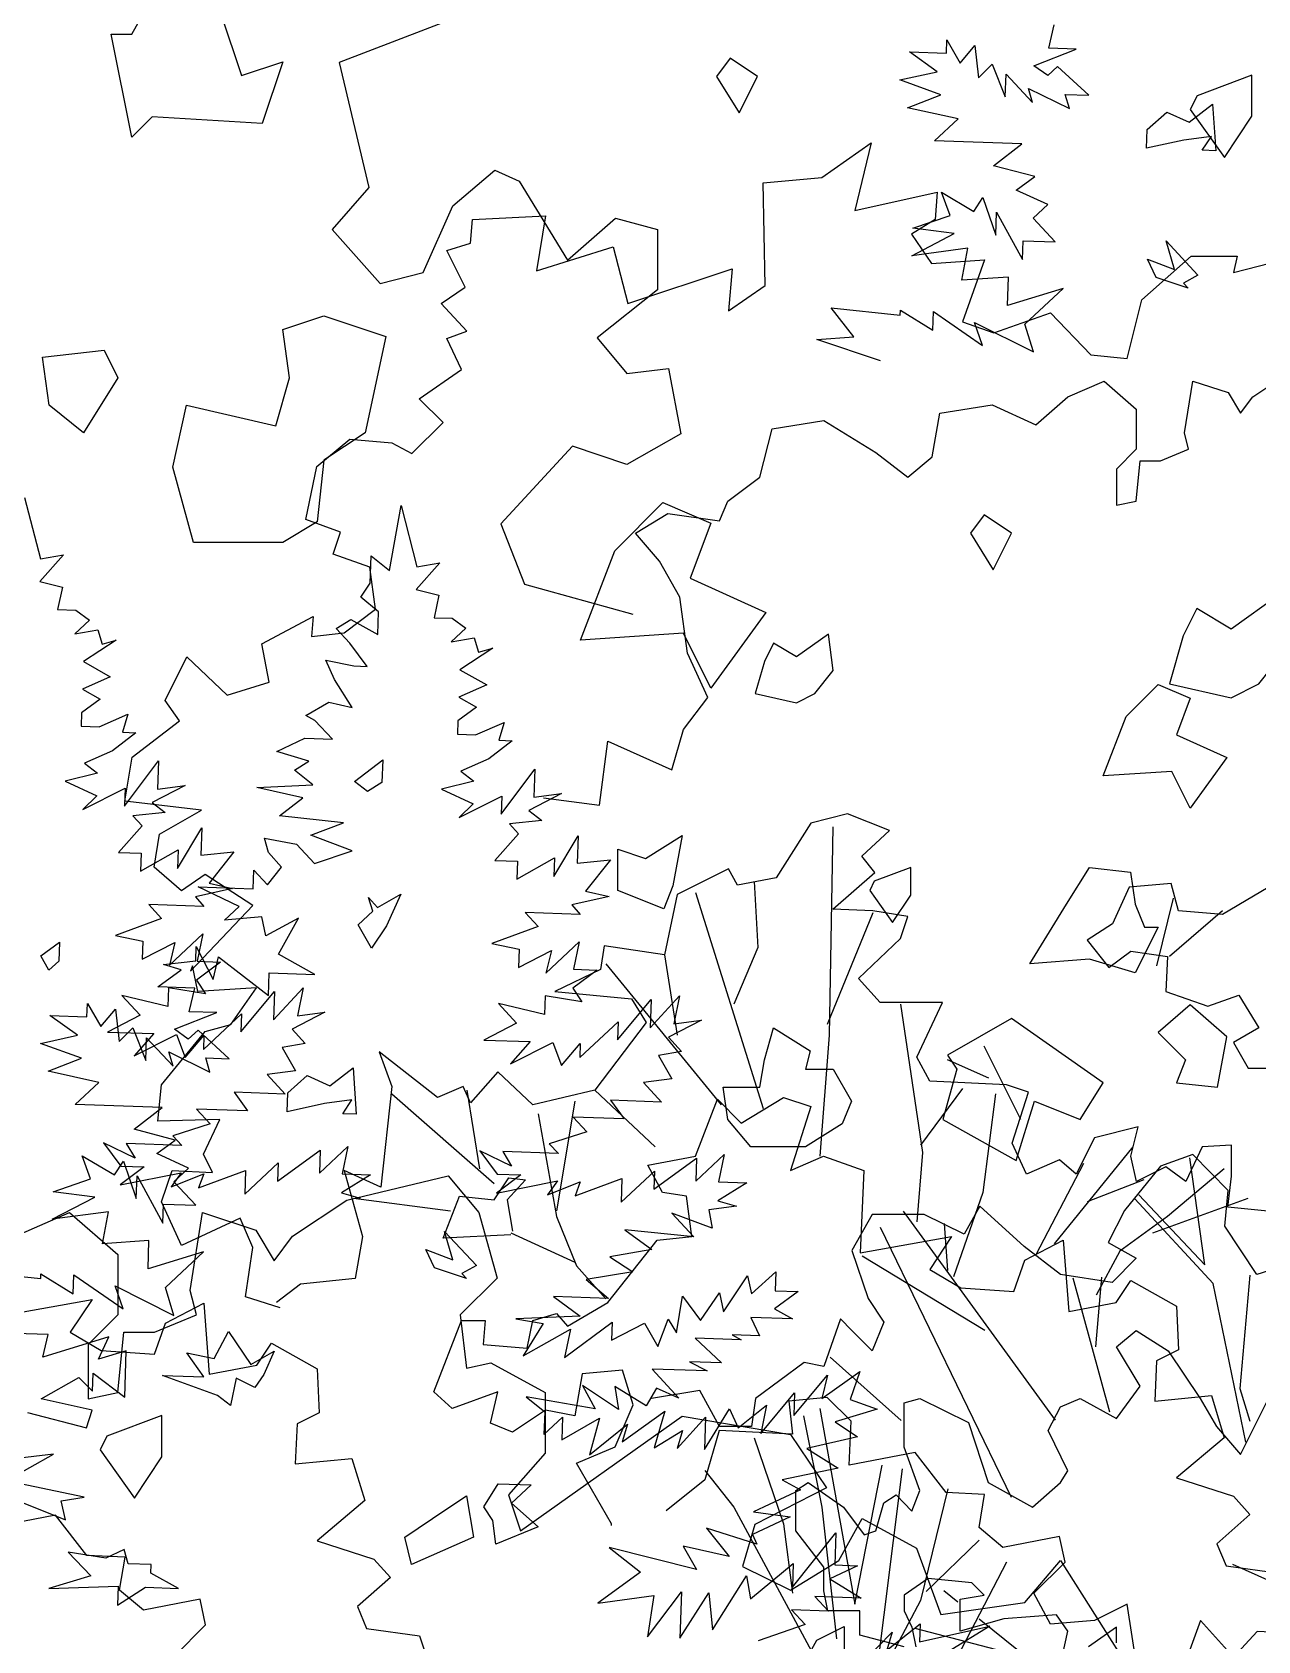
# Model space of a CAD drawing. Header units: inches. Extents: x 11.9 to 85.3, y 21.1 to 37.4.
# Drawn here: x 13.6308 to 13.948, y 23.0776 to 23.494 of the extents above; entities that cross this region are included whole.
import ezdxf

# ---------------------------------------------------------------- set-up
doc = ezdxf.new("R2010")
doc.units = ezdxf.units.IN
doc.header["$MEASUREMENT"] = 0
doc.layers.add('CAY', color=94, linetype='Continuous')
doc.layers.add('CAY-3', color=61, linetype='Continuous')

# ---------------------------------------------------------------- blocks, each defined once
blk = doc.blocks.new('A$C76451831')
at = {"layer": 'CAY'}
for p, q in [((2478.52, 2069.28), (2487.71, 2034.06)), ((2500.93, 2036.32), (2487.25, 2020.93)), ((2487.71, 2034.06), (2500.93, 2036.32)), ((2487.25, 2020.93), (2500.28, 2017.75)), ((2500.28, 2017.75), (2497.56, 2004.7)), ((2497.56, 2004.7), (2507.97, 2004.34)), ((2507.97, 2004.34), (2515.93, 1998.62)), ((2515.93, 1998.62), (2507.5, 1990.75)), ((2507.5, 1990.75), (2520.72, 1993.01)), ((2531.39, 1987.2), (2512.38, 1974.72)), ((2520.72, 1993.01), (2523.15, 1984.77)), ((2523.15, 1984.77), (2531.39, 1987.2)), ((2512.38, 1974.72), (2527.93, 1966.01)), ((2527.93, 1966.01), (2511.82, 1958.87)), ((2511.82, 1958.87), (2522.04, 1953.07)), ((2522.04, 1953.07), (2511.35, 1945.28)), ((2511.35, 1945.28), (2511.08, 1937.59)), ((2521.49, 1937.22), (2538.05, 1944.35)), ((2538.05, 1944.35), (2534.97, 1934.03)), ((2511.08, 1937.59), (2521.49, 1937.22)), ((2542.67, 1933.76), (2529.16, 1923.36)), ((2534.97, 1934.03), (2542.67, 1933.76)), ((2529.16, 1923.36), (2513.05, 1916.21)), ((2513.05, 1916.21), (2520.56, 1910.51)), ((2536.2, 1891.38), (2555.69, 1917.44)), ((2555.69, 1917.44), (2555.12, 1901.14)), ((2520.56, 1910.51), (2501.81, 1905.72)), ((2501.81, 1905.72), (2520.1, 1897.38)), ((2512.12, 1889.5), (2536.57, 1901.79)), ((2536.57, 1901.79), (2536.2, 1891.38)), ((2571.06, 1903.31), (2552.14, 1893.54)), ((2555.12, 1901.14), (2571.06, 1903.31)), ((2520.1, 1897.38), (2512.12, 1889.5)), ((2552.14, 1893.54), (2559.64, 1887.84)), ((2559.64, 1887.84), (2540.99, 1885.77)), ((2540.99, 1885.77), (2546.23, 1880.15)), ((2546.23, 1880.15), (2532.55, 1864.76)), ((2566.67, 1855.41), (2580.63, 1878.94)), ((2580.63, 1878.94), (2580.08, 1863.1)), ((2532.55, 1864.76), (2545.68, 1864.3)), ((2545.31, 1853.88), (2567.05, 1866.27)), ((2567.05, 1866.27), (2566.67, 1855.41)), ((2580.08, 1863.1), (2599.18, 1865.15)), ((2599.18, 1865.15), (2584.95, 1847.06)), ((2545.68, 1864.3), (2545.31, 1853.88)), ((2584.95, 1847.06), (2598.44, 1843.87)), ((2598.44, 1843.87), (2576.97, 1839.18)), ((2576.97, 1839.18), (2581.76, 1833.57)), ((2581.76, 1833.57), (2550.08, 1834.68)), ((2550.08, 1834.68), (2557.51, 1826.71)), ((2557.51, 1826.71), (2530.88, 1816.76)), ((2530.88, 1816.76), (2546.62, 1813.49)), ((2546.62, 1813.49), (2546.26, 1803.08)), ((2546.26, 1803.08), (2565.18, 1812.84)), ((2562.01, 1799.81), (2581.21, 1817.72)), ((2565.18, 1812.84), (2562.01, 1799.81)), ((2581.21, 1817.72), (2577.94, 1801.97)), ((2591.52, 1801.5), (2577.56, 1791.1)), ((2577.94, 1801.97), (2591.52, 1801.5)), ((2577.56, 1791.1), (2582.72, 1783.22)), ((2561.17, 1775.81), (2534.65, 1782.18)), ((2534.65, 1782.18), (2545.14, 1770.93)), ((2561.55, 1786.68), (2561.17, 1775.81)), ((2582.72, 1783.22), (2561.55, 1786.68)), ((2603.25, 1761.19), (2622.65, 1784.54)), ((2622.08, 1768.24), (2639.04, 1786.69)), ((2622.65, 1784.54), (2622.08, 1768.24)), ((2639.04, 1786.69), (2635.75, 1770.49)), ((2651.69, 1772.65), (2632.77, 1762.88)), ((2635.75, 1770.49), (2651.69, 1772.65)), ((2545.14, 1770.93), (2526.22, 1761.16)), ((2581.6, 1751.07), (2603.62, 1771.61)), ((2603.62, 1771.61), (2603.25, 1761.19)), ((2632.77, 1762.88), (2640.18, 1754.46)), ((2526.22, 1761.16), (2552.92, 1760.23)), ((2552.92, 1760.23), (2541.6, 1747.48)), ((2541.6, 1747.48), (2566.05, 1759.77)), ((2566.05, 1759.77), (2571.02, 1746.45)), ((2571.02, 1746.45), (2581.89, 1759.22)), ((2581.89, 1759.22), (2581.6, 1751.07)), ((2640.18, 1754.46), (2626.96, 1752.21)), ((2626.96, 1752.21), (2634.64, 1738.79)), ((2634.64, 1738.79), (2618.26, 1736.64)), ((2618.26, 1736.64), (2628.74, 1725.4)), ((2628.74, 1725.4), (2599.32, 1726.42)), ((2599.32, 1726.42), (2607.1, 1715.73)), ((2577.68, 1716.75), (2585.55, 1708.32)), ((2607.1, 1715.73), (2577.68, 1716.75)), ((2585.55, 1708.32), (2564.01, 1701.36)), ((2564.01, 1701.36), (2569.25, 1695.74)), ((2523.99, 1697.32), (2533.94, 1683.83)), ((2542.26, 1688.52), (2523.99, 1697.32)), ((2569.25, 1695.74), (2537.11, 1696.86)), ((2537.11, 1696.86), (2542.26, 1688.52)), ((2624.27, 1675.23), (2648.9, 1692.96)), ((2648.45, 1679.83), (2664.84, 1695.12)), ((2648.9, 1692.96), (2648.45, 1679.83)), ((2664.84, 1695.12), (2661.57, 1679.37)), ((2547.52, 1683.35), (2533.56, 1672.96)), ((2533.56, 1672.96), (2568.69, 1679.89)), ((2533.94, 1683.83), (2547.52, 1683.35)), ((2568.69, 1679.89), (2562.98, 1671.93)), ((2562.98, 1671.93), (2581.82, 1679.44)), ((2578.82, 1671.38), (2605.9, 1681.31)), ((2581.82, 1679.44), (2578.82, 1671.38)), ((2605.43, 1667.73), (2624.63, 1685.65)), ((2605.9, 1681.31), (2605.43, 1667.73)), ((2624.63, 1685.65), (2624.27, 1675.23)), ((2661.57, 1679.37), (2677.86, 1678.8)), ((2677.86, 1678.8), (2661.19, 1668.5)), ((2664.25, 1664.12), (2722.62, 1678.28)), ((2722.62, 1678.28), (2740.31, 1657.04)), ((2633, 1643.47), (2664.25, 1664.12)), ((2661.19, 1668.5), (2671.96, 1665.41)), ((2473.21, 1643.47), (2504.46, 1657.04)), ((2504.46, 1657.04), (2532.18, 1632.86)), ((2574.04, 1612.21), (2581.11, 1657.04)), ((2581.11, 1657.04), (2611.77, 1647.01)), ((2740.31, 1657.04), (2750.93, 1619.29)), ((2611.77, 1647.01), (2622.39, 1629.32)), ((2622.39, 1629.32), (2633, 1643.47)), ((2532.18, 1632.86), (2532.18, 1598.05)), ((2750.93, 1619.29), (2729.7, 1598.05)), ((2577.58, 1598.05), (2574.04, 1612.21)), ((2532.18, 1598.05), (2515.08, 1580.95)), ((2553.4, 1588.03), (2577.58, 1598.05)), ((2729.7, 1598.05), (2733.24, 1567.38)), ((2532.18, 1553.22), (2535.71, 1588.03)), ((2535.71, 1588.03), (2553.4, 1588.03)), ((2515.08, 1580.95), (2515.08, 1549.69)), ((2733.24, 1567.38), (2747.39, 1570.33)), ((2747.39, 1570.33), (2778.64, 1553.22)), ((2515.08, 1549.69), (2532.18, 1553.22)), ((2778.64, 1553.22), (2778.64, 1518.42)), ((2764.49, 1473.59), (2857.65, 1539.66)), ((2857.65, 1539.66), (2920.15, 1529.04)), ((2920.15, 1529.04), (2940.78, 1498.37)), ((2778.64, 1518.42), (2757.41, 1494.24)), ((2757.41, 1494.24), (2764.49, 1473.59)), ((2940.78, 1498.37), (2899.51, 1477.13)), ((4217.44, 1499.12), (4134.89, 1467.27)), ((4543.85, 1475.59), (4547.04, 1489.08)), ((2899.51, 1477.13), (2892.43, 1452.95)), ((2947.86, 1456.49), (2961.42, 1480.67)), ((2961.42, 1480.67), (2992.67, 1463.57)), ((4484.84, 1472.66), (4485.11, 1480.36)), ((4485.11, 1480.36), (4492.79, 1466.94)), ((4492.79, 1466.94), (4501.3, 1477.07)), ((4501.3, 1477.07), (4503.37, 1458.42)), ((4535.34, 1465.46), (4559.69, 1475.04)), ((4559.69, 1475.04), (4543.85, 1475.59)), ((4134.89, 1467.27), (4151.99, 1395.3)), ((4463.57, 1473.41), (4484.84, 1472.66)), ((4479.48, 1461.97), (4463.57, 1473.41)), ((4503.37, 1458.42), (4511.35, 1466.3)), ((4511.35, 1466.3), (4518.85, 1447.45)), ((2920.15, 1439.38), (2947.86, 1456.49)), ((2992.67, 1463.57), (3006.82, 1425.22)), ((3055.17, 1432.3), (3075.81, 1456.49)), ((3075.81, 1456.49), (3117.67, 1390.42)), ((4458.02, 1457.28), (4479.48, 1461.97)), ((4481.74, 1448.74), (4458.02, 1457.28)), ((4518.85, 1447.45), (4519.31, 1460.58)), ((4519.31, 1460.58), (4534.6, 1444.18)), ((4543.3, 1459.74), (4535.34, 1465.46)), ((4548.92, 1464.98), (4543.3, 1459.74)), ((4566.92, 1448.49), (4548.92, 1464.98)), ((2892.43, 1452.95), (2920.15, 1439.38)), ((3174.98, 1454.29), (3230.41, 1429.51)), ((4462.44, 1441.26), (4481.74, 1448.74)), ((4534.6, 1444.18), (4532.16, 1452.42)), ((4532.16, 1452.42), (4555.77, 1440.72)), ((4555.77, 1440.72), (4553.34, 1448.96)), ((4553.34, 1448.96), (4566.92, 1448.49)), ((4491.67, 1434.8), (4462.44, 1441.26)), ((3006.82, 1425.22), (3055.17, 1432.3)), ((4478.09, 1422.12), (4491.67, 1434.8)), ((4528.33, 1420.37), (4478.09, 1422.12)), ((4512.03, 1407.79), (4528.33, 1420.37)), ((4200.34, 1384.68), (4224.51, 1405.33)), ((4224.51, 1405.33), (4238.66, 1398.84)), ((4535.82, 1401.52), (4512.03, 1407.79)), ((4525.13, 1393.74), (4535.82, 1401.52)), ((4151.99, 1395.3), (4130.76, 1371.12)), ((4238.66, 1398.84), (4266.37, 1353.42)), ((4487.01, 1379.2), (4482.04, 1392.52)), ((4482.04, 1392.52), (4500.68, 1381.44)), ((4543.42, 1385.39), (4525.13, 1393.74)), ((4183.24, 1346.34), (4200.34, 1384.68)), ((4500.68, 1381.44), (4505.95, 1389.42)), ((4505.95, 1389.42), (4513.35, 1367.85)), ((4534.99, 1377.52), (4543.42, 1385.39)), ((4266.37, 1353.42), (4294.09, 1377.61)), ((4294.09, 1377.61), (4318.26, 1371.12)), ((4465.45, 1371.79), (4487.01, 1379.2)), ((4513.35, 1367.85), (4513.81, 1380.98)), ((4513.81, 1380.98), (4528.72, 1353.72)), ((4547.65, 1363.94), (4534.99, 1377.52)), ((4130.76, 1371.12), (4158.47, 1339.85)), ((4318.26, 1371.12), (4318.26, 1336.32)), ((4464.9, 1355.94), (4489.36, 1368.69)), ((4489.36, 1368.69), (4465.45, 1371.79)), ((4528.72, 1353.72), (4529.1, 1364.58)), ((4529.1, 1364.58), (4547.65, 1363.94)), ((4497.23, 1360.26), (4464.9, 1355.94)), ((4493.86, 1341.79), (4497.23, 1360.26)), ((4158.47, 1339.85), (4183.24, 1346.34)), ((4318.26, 1336.32), (4283.47, 1308.59)), ((4520.66, 1343.57), (4493.86, 1341.79)), ((4520.09, 1327.27), (4520.66, 1343.57)), ((4552.15, 1337.03), (4520.09, 1327.27)), ((4530.14, 1316.49), (4552.15, 1337.03)), ((4431.54, 1309.06), (4418.53, 1325.83)), ((4418.53, 1325.83), (4458.27, 1321.72)), ((4458.27, 1321.72), (4458.36, 1324.44)), ((4458.36, 1324.44), (4476.99, 1312.91)), ((4476.99, 1312.91), (4477.37, 1323.78)), ((4477.37, 1323.78), (4505.69, 1304.2)), ((4501.17, 1317.5), (4535.01, 1300.46)), ((4505.69, 1304.2), (4501.17, 1317.5)), ((4283.47, 1308.59), (4300.57, 1287.95)), ((4410.19, 1307.54), (4431.54, 1309.06)), ((4535.01, 1300.46), (4530.14, 1316.49)), ((4446.93, 1295.37), (4410.19, 1307.54)), ((4300.57, 1287.95), (4324.75, 1290.9)), ((4324.75, 1290.9), (4331.82, 1253.15)), ((4554.94, 1274.61), (4575.78, 1283.65)), ((4575.78, 1283.65), (4594.25, 1267.53)), ((4622.16, 1253.76), (4626.88, 1283.65)), ((4626.88, 1283.65), (4647.32, 1276.97)), ((4661.47, 1274.61), (4682.3, 1288.37)), ((4536.47, 1258.48), (4554.94, 1274.61)), ((4647.32, 1276.97), (4654.39, 1265.17)), ((4654.39, 1265.17), (4661.47, 1274.61)), ((4476.72, 1240), (4481.05, 1265.17)), ((4481.05, 1265.17), (4511.31, 1269.89)), ((4511.31, 1269.89), (4536.47, 1258.48)), ((4594.25, 1267.53), (4594.25, 1244.33)), ((4331.82, 1253.15), (4300.57, 1235.45)), ((4377.27, 1228.2), (4384.35, 1256.12)), ((4384.35, 1256.12), (4414.22, 1260.84)), ((4414.22, 1260.84), (4444.1, 1242.36)), ((4624.52, 1244.33), (4622.16, 1253.76)), ((4269.32, 1246.07), (4228.05, 1201.24)), ((4300.57, 1235.45), (4269.32, 1246.07)), ((4594.25, 1244.33), (4582.85, 1232.92)), ((4608.4, 1237.64), (4624.52, 1244.33)), ((4444.1, 1242.36), (4462.57, 1228.2)), ((4462.57, 1228.2), (4476.72, 1240)), ((4594.25, 1214.44), (4596.61, 1237.64)), ((4596.61, 1237.64), (4608.4, 1237.64)), ((4358.8, 1214.44), (4377.27, 1228.2)), ((4582.85, 1232.92), (4582.85, 1212.08)), ((4305.73, 1195.96), (4324.21, 1207.36)), ((4324.21, 1207.36), (4354.08, 1203.04)), ((4354.08, 1203.04), (4358.8, 1214.44)), ((4582.85, 1212.08), (4594.25, 1214.44)), ((4228.05, 1201.24), (4241.61, 1166.44)), ((4319.49, 1179.83), (4305.73, 1195.96)), ((4331.28, 1158.99), (4319.49, 1179.83)), ((4241.61, 1166.44), (4304.11, 1149.33)), ((4335.61, 1126.75), (4331.28, 1158.99)), ((4347.4, 1101.19), (4335.61, 1126.75)), ((4333.25, 1082.7), (4347.4, 1101.19)), ((4284.9, 1039.05), (4289.61, 1076.02)), ((4289.61, 1076.02), (4326.56, 1059.5)), ((4326.56, 1059.5), (4333.25, 1082.7)), ((4252.67, 1043.38), (4284.9, 1039.05)), ((4527.76, 857.92), (4506.64, 900.17)), ((4509.28, 881.69), (4485.53, 892.25)), ((4626.88, 837.71), (4608.4, 831.03)), ((4633.95, 774.01), (4625.31, 835.75)), ((4647.32, 816.87), (4626.88, 837.71)), ((4608.4, 831.03), (4587.57, 805.47)), ((4645.35, 796.42), (4647.32, 816.87)), ((4504.24, 807.83), (4495.2, 791.7)), ((4529.79, 784.63), (4504.24, 807.83)), ((4638.67, 763.39), (4593.47, 812.15)), ((4595.82, 814.51), (4633.95, 774.01)), ((4442.13, 803.11), (4430.34, 782.27)), ((4472, 803.11), (4442.13, 803.11)), ((4547.68, 684.5), (4460.21, 805.07)), ((4495.2, 791.7), (4472, 803.11)), ((4485.76, 770.86), (4483.84, 797.94)), ((4587.57, 805.47), (4578.14, 786.99)), ((4522.33, 639.81), (4446.85, 795.64)), ((4663.83, 768.5), (4645.35, 796.42)), ((4430.34, 782.27), (4439.77, 754.74)), ((4550.62, 768.5), (4529.79, 784.63)), ((4578.14, 786.99), (4594.25, 777.94)), ((4506.99, 736.26), (4436.23, 779.12)), ((4594.25, 777.94), (4580.49, 763.78)), ((4693.7, 777.94), (4663.83, 768.5)), ((4580.49, 763.78), (4550.62, 768.5)), ((4579.11, 689.01), (4557.88, 766.34)), ((4571.06, 726.82), (4574.45, 766.86)), ((4657.54, 671.77), (4638.67, 763.39)), ((4659.9, 768.11), (4654, 702.83)), ((4439.77, 754.74), (4448.81, 740.98)), ((4423.73, 742.87), (4414.22, 715.42)), ((4430.34, 736.26), (4423.73, 742.87)), ((4442.13, 724.46), (4430.34, 736.26)), ((4448.81, 740.98), (4442.13, 724.46)), ((4402.82, 717.77), (4374.91, 696.93)), ((4414.22, 715.42), (4402.82, 717.77)), ((4458.78, 684.36), (4417.81, 720.82)), ((4342.68, 701.65), (4314.77, 696.93)), ((4354.08, 680.81), (4342.68, 701.65)), ((4374.91, 696.93), (4372.55, 680.81)), ((4654, 702.83), (4659.9, 683.96)), ((4372.55, 680.81), (4354.08, 680.81)), ((4491.49, 579.54), (4483.4, 586.04)), ((4541.19, 539.64), (4503.71, 569.74)), ((4534.5, 546.71), (4466.89, 564.41))]:
    blk.add_line(p, q, dxfattribs=at)
for points in [[(2492.57, 1796.79), (2487.87, 1805.12), (2498.57, 1812.9), (2498.19, 1802.04), (2492.57, 1796.79)], [(529.97, 749.26), (509.93, 755.59), (514.15, 784.06), (506.77, 800.94), (473.02, 785.12), (461.42, 810.43), (467.75, 828.36), (490.95, 827.3), (485.68, 837.85), (495.17, 857.89), (459.31, 856.84), (461.42, 877.93), (486.73, 908.52), (501.5, 912.73), (516.26, 933.83), (482.51, 931.72), (479.35, 946.48), (478.29, 943.32), (514.15, 981.29), (486.73, 999.22), (473.02, 989.73), (457.2, 1003.44), (460.36, 1022.42), (484.62, 1036.13), (440.32, 1041.41), (444.54, 1066.72), (471.97, 1087.81), (463.53, 1099.41), (476.18, 1124.73), (499.39, 1102.58), (523.65, 1109.96), (519.43, 1132.11), (548.96, 1147.93), (547.9, 1136.33), (566.89, 1138.44), (584.82, 1152.15), (581.65, 1176.41), (560.56, 1183.79), (564.78, 1196.44), (544.74, 1203.83), (551.07, 1234.41), (570.05, 1250.23), (594.31, 1248.12), (605.91, 1241.8), (623.84, 1259.73), (610.13, 1273.44), (634.39, 1290.31), (625.95, 1308.24), (637.55, 1312.46), (622.79, 1328.28), (636.5, 1337.77), (625.95, 1358.87), (639.66, 1363.09), (640.72, 1376.8), (682.9, 1378.91), (677.63, 1347.27), (721.93, 1360.98), (730.36, 1328.28), (790.48, 1348.32), (788.37, 1324.06), (809.47, 1338.83), (808.41, 1397.89), (842.16, 1401.05), (870.64, 1421.09), (861.15, 1382.07), (908.61, 1392.62), (907.55, 1376.8), (893.84, 1368.36), (905.44, 1351.48), (936.03, 1353.59), (923.37, 1317.73), (941.3, 1311.41), (974, 1323.01), (997.2, 1298.75), (1018.29, 1296.64), (1026.73, 1330.39), (1055.21, 1355.7), (1081.57, 1355.7), (1079.47, 1346.21), (1107.94, 1353.59)], [(3932.25, 644.83), (3976.94, 626.95), (3974.6, 637.91), (3987.82, 640.17), (3942.83, 649.45), (3970.11, 664.82), (3916.42, 658.53)], [(3955.09, 688.91), (3989.22, 680.02), (3992.3, 690.34), (3963.07, 696.8), (3984.8, 709.18), (3992.68, 701.2), (3993.04, 711.62), (4011.14, 697.84), (4012.07, 724.55), (3996.04, 719.67), (4001.93, 732.61), (3963.9, 720.79), (3967.08, 733.83), (3935.4, 734.94)], [(3923.04, 770.27), (3962.77, 766.17), (3962.86, 768.88), (3981.49, 757.35), (3981.87, 768.22), (4010.19, 748.64), (4005.67, 761.95), (4039.52, 744.9), (4034.64, 760.94), (4056.65, 781.48), (4024.59, 771.71), (4025.16, 788.02), (3998.36, 786.23), (4001.73, 804.7), (3969.4, 800.39), (3993.86, 813.13), (3969.96, 816.24), (3991.51, 823.64), (3986.54, 836.96), (4005.19, 825.89), (4010.45, 833.86), (4017.85, 812.3), (4018.31, 825.43), (4033.22, 798.16), (4033.6, 809.03), (4052.16, 808.38), (4039.49, 821.97), (4047.92, 829.83), (4029.63, 838.18), (4040.33, 845.97), (4016.53, 852.24), (4032.83, 864.81), (3982.59, 866.57), (3996.17, 879.24), (3966.94, 885.7), (3986.24, 893.19), (3962.52, 901.72), (3983.98, 906.41), (3968.07, 917.85), (3989.34, 917.11), (3989.61, 924.8), (3997.3, 911.39), (4005.81, 921.52), (4007.87, 902.86), (4015.85, 910.74), (4023.35, 891.89), (4023.81, 905.02), (4039.1, 888.62), (4036.67, 896.87), (4060.27, 885.16), (4057.84, 893.41), (4071.42, 892.93), (4053.42, 909.43), (4047.8, 904.19), (4039.84, 909.9), (4064.19, 919.48), (4048.35, 920.03), (4051.54, 933.52), (4030.27, 934.26), (4043.76, 944.22), (4033.44, 947.3), (4052.09, 949.37), (4052.38, 957.52), (4062.14, 938.59), (4065.31, 951.63), (4093.99, 929.32), (4094.45, 942.45), (4120.7, 941.53), (4099.81, 953.14), (4111.41, 974.04), (4092.48, 963.83), (4090.14, 974.79), (4068.77, 972.81), (4077.2, 980.68), (4053.58, 991.93), (4085.26, 990.82), (4085.64, 1001.69), (4093.5, 993.26), (4101.56, 1003.4), (4094.15, 1011.82), (4091.72, 1020.07), (4110.18, 1016.7), (4120.67, 1005.45), (4142.22, 1012.86), (4118.52, 1021.85), (4137.34, 1028.9), (4100.33, 1032.91), (4113.83, 1043.32), (4087.3, 1049.23), (4119.53, 1050.83), (4108.95, 1059.36), (4117.29, 1064.51), (4098.91, 1070.13), (4115.03, 1077.73), (4130.87, 1077.18), (4120.83, 1087.96), (4115.49, 1090.86), (4128.9, 1098.55), (4142.38, 1095.36), (4132.08, 1111.59), (4127.02, 1122.65), (4143.22, 1119.36), (4150.92, 1119.09), (4140.97, 1132.59), (4133.1, 1141.02), (4141.44, 1146.17), (4157, 1137.47), (4157.45, 1150.6), (4147.33, 1159.11), (4152.59, 1167.09), (4153.15, 1182.93), (4163.72, 1174.4), (4170.47, 1211.8), (4179.66, 1176.57), (4192.88, 1178.83), (4179.2, 1163.44), (4192.23, 1160.26), (4189.51, 1147.21), (4199.92, 1146.85), (4207.88, 1141.13), (4199.45, 1133.26), (4212.67, 1135.52), (4215.1, 1127.28), (4223.34, 1129.71), (4204.32, 1117.23), (4219.88, 1108.52), (4203.77, 1101.38), (4213.99, 1095.58), (4203.3, 1087.8), (4203.03, 1080.1), (4213.44, 1079.74), (4230, 1086.86), (4226.92, 1076.54), (4234.61, 1076.28), (4221.11, 1065.87), (4205, 1058.72), (4212.5, 1053.02), (4193.76, 1048.24), (4212.04, 1039.89), (4204.07, 1032.01), (4228.51, 1044.3), (4228.15, 1033.89), (4247.64, 1059.95), (4247.07, 1043.65), (4263, 1045.82), (4244.08, 1036.05), (4251.59, 1030.35), (4232.94, 1028.28), (4238.18, 1022.66), (4224.5, 1007.27), (4237.63, 1006.81), (4237.26, 996.4), (4258.99, 1008.78), (4258.61, 997.92), (4272.58, 1021.46), (4272.02, 1005.61), (4291.13, 1007.66), (4276.9, 989.57), (4290.38, 986.38), (4268.92, 981.69), (4273.71, 976.08), (4242.03, 977.19), (4249.45, 969.22), (4222.82, 959.27), (4238.57, 956), (4238.21, 945.59), (4257.13, 955.36), (4253.95, 942.32), (4273.16, 960.24), (4269.89, 944.48), (4283.47, 944.01), (4269.51, 933.62), (4274.67, 925.73), (4253.49, 929.19), (4253.11, 918.32), (4226.6, 924.69), (4237.08, 913.44), (4218.16, 903.68), (4244.87, 902.74), (4233.55, 889.99), (4257.99, 902.29), (4262.97, 888.96), (4273.83, 901.73), (4273.55, 893.58), (4295.56, 914.12), (4295.2, 903.71), (4314.59, 927.06), (4314.03, 910.76), (4330.98, 929.2), (4327.7, 913), (4343.63, 915.16), (4324.71, 905.4), (4332.12, 896.98), (4318.9, 894.72), (4326.59, 881.3), (4310.2, 879.16), (4320.69, 867.91), (4291.27, 868.94), (4299.05, 858.24), (4269.63, 859.27), (4277.49, 850.83), (4255.95, 843.88), (4261.19, 838.25), (4229.06, 839.38), (4234.21, 831.04), (4215.93, 839.83), (4225.89, 826.34), (4239.46, 825.87), (4225.51, 815.47), (4260.64, 822.41), (4254.93, 814.45), (4273.77, 821.95), (4270.77, 813.89), (4297.85, 823.83), (4297.37, 810.24), (4316.58, 828.16), (4316.22, 817.74), (4340.85, 835.47), (4340.39, 822.34), (4356.79, 837.63), (4353.52, 821.88), (4369.81, 821.31), (4353.14, 811.02), (4363.91, 807.92), (4347.97, 805.76), (4349.87, 795.26), (4326.6, 803.78), (4339.27, 790.19), (4299.54, 794.3), (4315, 782.88), (4290.84, 778.74), (4304.13, 770.11), (4277.24, 765.61), (4290, 754.74), (4258.32, 755.85), (4273.78, 744.43), (4236.57, 743.01), (4252.33, 740.19), (4240.81, 721.55), (4268.08, 736.92), (4264.79, 720.71), (4292.24, 741.06), (4291.88, 730.65), (4310.8, 740.41), (4318.48, 727), (4324.47, 742.66), (4329.18, 734.79), (4332.64, 755.97), (4343.03, 742.01), (4354, 757.94), (4356.34, 746.98), (4370.21, 767.81), (4372.56, 757.3), (4386.6, 769.95), (4386.22, 759.09), (4399.34, 758.63), (4385.85, 748.67), (4396.07, 742.88), (4372.09, 743.71), (4377.15, 733.11), (4361.31, 733.66), (4366.65, 730.76), (4339.95, 731.69), (4355.31, 717.55), (4336.76, 718.2), (4346.99, 712.86), (4315.31, 713.96), (4330.58, 697.11), (4317.65, 703), (4311.85, 692.78), (4293.66, 703.84), (4295.92, 690.61), (4275.1, 704.49), (4282.34, 691.09), (4242.7, 697.91), (4253.28, 689.38), (4252.82, 676.25), (4263.59, 686.3), (4263.13, 673.17), (4284.86, 685.56), (4279.14, 664.45), (4301.06, 682.27), (4297.98, 671.95), (4322.62, 689.68), (4316.44, 668.59), (4332.65, 678.45), (4329.57, 668.13), (4346.06, 686.14), (4345.41, 667.58), (4359.83, 691.1), (4364.88, 680.04), (4381.19, 693.08), (4377.91, 676.87), (4397.3, 700.22), (4396.84, 687.09), (4416.24, 710.44), (4413.05, 696.95), (4434.89, 712.51), (4429.34, 696.38), (4445.01, 690.85), (4420.74, 683.53), (4433.58, 674.93), (4404.34, 668.24), (4422.52, 656.73), (4390.12, 650.15), (4400.79, 644.34), (4373.61, 631.69), (4394.81, 628.68), (4373.15, 618.56), (4375.68, 613.03), (4346.55, 622.2), (4359.57, 605.88), (4333.04, 611.8), (4340.73, 598.38), (4290.42, 611.02), (4308.5, 596.79), (4283.86, 579.06), (4316.19, 583.37), (4312.63, 559.47), (4332.12, 585.53), (4331.19, 558.82), (4347.96, 584.98), (4349.94, 563.61), (4369.6, 594.65), (4371.86, 581.43), (4396.59, 601.87), (4396.11, 588.29), (4421.22, 619.6), (4420.58, 601.03), (4433.7, 600.57), (4417.58, 592.98), (4435.77, 581.92), (4409.07, 582.85), (4416.93, 574.41), (4395.66, 575.16), (4403.52, 566.72), (4376.45, 557.24)], [(4428.76, 536.83), (4453.66, 562.25), (4450.58, 551.93), (4469.69, 567.13), (4469.33, 556.72), (4509.97, 565.72), (4485.43, 550.71)], [(1109, 997.11), (1073.14, 976.02), (1047.82, 978.12), (1043.61, 993.94), (1019.35, 991.84), (1009.86, 970.74), (995.09, 961.25), (1007.75, 945.43), (1020.4, 954.92), (1041.5, 951.76), (1040.44, 931.72), (1064.7, 923.28), (1082.63, 929.61), (1094.23, 910.62), (1079.47, 902.19), (1087.9, 887.42), (1124.82, 887.42)], [(1109, 804.1), (1076.3, 807.27), (1078.41, 825.19), (1078.41, 843.12), (1061.54, 842.07), (1052.04, 822.03), (1040.44, 830.47), (1023.57, 822.03), (1020.4, 836.8), (1024.62, 853.67), (999.31, 847.34), (988.76, 826.25), (979.27, 834.69), (960.29, 826.25), (951.85, 844.18), (961.34, 873.71), (948.68, 877.93), (904.39, 880.04), (897, 893.75), (911.77, 925.39), (875.91, 925.39), (863.25, 939.1), (887.51, 962.3), (891.73, 974.96), (871.69, 978.12), (848.49, 979.18), (872.75, 1000.27), (865.36, 1009.77), (881.18, 1024.53), (856.93, 1034.02), (835.83, 1028.75), (815.79, 997.11), (793.65, 992.89), (788.37, 1002.38), (758.84, 987.62), (751.46, 952.81), (716.65, 958.09), (714.54, 944.37), (688.18, 931.72), (732.47, 927.5), (740.91, 913.79), (711.38, 874.77), (675.52, 866.33), (655.48, 885.31), (639.66, 867.38), (635.44, 876.87), (620.68, 870.55), (586.93, 896.91), (594.31, 876.87), (587.98, 818.87), (566.89, 828.36), (577.43, 790.39), (573.22, 766.13), (541.57, 762.97), (527.86, 752.42)], [(848.49, 1026.64), (846.38, 906.41), (841.11, 836.8)], [(803.14, 995), (805.25, 957.03), (791.54, 924.34)], [(769.39, 988.67), (808.41, 864.22)], [(1044.66, 985.51), (1035.17, 946.48)], [(871.69, 977.07), (845.32, 912.73)], [(1073.14, 978.12), (1042.55, 951.76)], [(717.71, 947.54), (784.15, 866.33)], [(751.46, 952.81), (758.84, 906.41)], [(887.51, 924.34), (900.17, 838.91), (897, 798.83)], [(594.31, 872.66), (653.37, 820.98)], [(637.55, 874.77), (644.93, 829.41)], [(711.38, 874.77), (746.18, 842.07)], [(923.37, 875.82), (899.11, 843.12)], [(942.36, 872.66), (934.97, 815.7), (918.1, 767.19)], [(634.39, 741.87), (648.1, 741.87), (647.04, 728.16), (672.36, 726.05), (675.52, 741.87), (689.23, 746.09), (695.56, 738.71), (718.76, 752.42), (747.24, 788.28), (767.28, 790.39), (764.11, 813.59), (750.4, 815.7), (741.97, 831.52), (769.39, 836.8), (782.04, 869.49), (795.75, 855.78), (820.01, 870.55), (835.83, 865.27), (824.23, 828.36), (843.22, 836.8), (866.42, 828.36), (864.31, 780.9), (917.04, 790.39), (904.39, 771.41), (922.32, 760.86), (952.9, 758.75), (959.23, 776.68), (981.38, 788.28), (984.54, 747.15), (1011.97, 752.42), (1020.4, 765.08), (1046.77, 750.31), (1047.82, 725), (1035.17, 718.67), (1034.11, 695.47), (1066.81, 698.63), (1074.19, 674.37), (1046.77, 651.17), (1079.47, 640.62), (1088.96, 630.08), (1069.97, 613.2), (1075.25, 600.55), (1105.83, 596.33)], [(1117.43, 561.52), (1093.18, 562.58), (1079.47, 547.81), (1060.48, 568.91), (1052.04, 545.7)], [(1023.57, 543.59), (1018.29, 578.4), (999.31, 568.91), (974, 566.8), (964.5, 584.73), (982.43, 602.66), (979.27, 617.42), (946.57, 611.09), (932.86, 622.69), (936.03, 641.68), (913.88, 642.73), (895.95, 665.94), (857.98, 658.55), (859.04, 683.87), (845.32, 697.58), (823.18, 695.47), (825.29, 676.48), (783.1, 678.59), (774.66, 650.12), (752.51, 632.19)], [(699.78, 868.44), (689.23, 805.16)], [(678.68, 861.05), (689.23, 801.99), (700.83, 773.52), (717.71, 754.53)], [(1021.46, 842.07), (976.11, 786.17)], [(992.98, 832.58), (965.56, 779.84)], [(1074.19, 829.41), (1041.5, 801.99), (1014.07, 781.95), (1000.36, 756.64)], [(662.86, 791.44), (623.84, 789.34), (633.33, 813.59), (653.37, 811.48), (661.81, 824.14), (671.3, 823.09), (660.75, 811.48), (663.92, 793.55)], [(1027.79, 823.09), (995.09, 810.43)], [(572.16, 812.54), (628.06, 805.16)], [(1033.06, 792.5), (1087.9, 812.54)], [(662.86, 792.5), (699.78, 775.62)], [(720.87, 623.75), (720.87, 624.8), (700.83, 659.61), (722.98, 669.1), (733.53, 693.36), (727.2, 713.4), (704, 711.29), (699.78, 687.03), (682.9, 690.19), (663.92, 677.54), (651.26, 682.81), (655.48, 700.74), (629.11, 691.25), (618.57, 700.74), (634.39, 741.87)], [(4460.61, 553.79), (4435.05, 560.48), (4435.05, 574.63), (4416.58, 574.63), (4414.22, 586.04), (4414.22, 599.8), (4398.11, 620.64), (4398.11, 643.85), (4405.18, 648.56), (4425.62, 634.41), (4437.41, 618.28), (4444.1, 620.64), (4448.81, 636.77), (4455.89, 641.49), (4464.93, 632.05), (4469.65, 643.85), (4460.61, 669.01), (4460.61, 694.57), (4469.65, 696.93), (4497.55, 683.17), (4508.95, 648.56), (4534.5, 634.41), (4550.62, 648.56), (4554.94, 655.25), (4543.55, 678.45), (4550.62, 692.21), (4562.02, 696.93), (4582.85, 685.53), (4596.61, 704.01), (4582.85, 726.82), (4594.25, 736.26), (4612.73, 724.46), (4631.2, 696.93), (4640.64, 680.81), (4654.39, 664.69), (4670.51, 696.93)], [(4582.85, 556.15), (4582.85, 565.2), (4566.74, 553.79)], [(4548.26, 532.95), (4554.94, 562.84), (4548.26, 572.28), (4517.99, 569.92), (4492.84, 562.84), (4492.84, 581.32), (4506.6, 583.68), (4499.52, 590.76), (4474.36, 593.12), (4460.61, 583.68), (4460.61, 574.63), (4464.93, 565.2), (4467.29, 553.79)], [(831.61, 687.03), (842.16, 634.3), (850.6, 558.36)], [(841.11, 691.25), (861.15, 578.4), (876.97, 658.55)], [(803.14, 674.37), (820.01, 624.8), (825.29, 584.73)], [(774.66, 655.39), (791.54, 634.3), (850.6, 524.61), (847.43, 444.45), (842.16, 343.2), (836.89, 219.8), (831.61, 177.62), (821.07, 141.76)], [(888.57, 656.44), (872.75, 530.94), (866.42, 466.6), (861.15, 337.93), (856.93, 208.2), (854.82, 166.02), (859.04, 143.87)], [(914.93, 644.84), (899.11, 580.51), (870.64, 526.72)], [(932.86, 615.31), (902.28, 585.78)], [(948.68, 602.66), (920.21, 547.81), (869.58, 490.86)]]:
    blk.add_lwpolyline(points, dxfattribs=at)
for points in [[(4034.98, 1519.24), (4050.81, 1527.16), (4050.81, 1495.47), (4066.65, 1495.47), (4078.52, 1459.83), (4102.28, 1467.75), (4090.4, 1432.11), (4027.06, 1436.07), (4015.18, 1424.19), (4003.31, 1483.59), (4015.18, 1483.59)], [(2721.43, 1485.79), (2733.31, 1493.71), (2737.27, 1469.95), (2701.64, 1454.11), (2697.68, 1469.95)], [(4376.02, 1459.35), (4360.18, 1469.91), (4352.26, 1459.35), (4365.46, 1438.22)], [(1058.5, 1448.2), (1054.54, 1440.28), (1074.34, 1412.56), (1090.17, 1436.32), (1090.17, 1460.09)], [(4640.12, 1416.47), (4632.42, 1416.74), (4637.69, 1424.71), (4621.75, 1422.55), (4600.29, 1417.86), (4600.67, 1428.72), (4611.89, 1438.76), (4624.83, 1432.87), (4638.34, 1443.28)], [(2935.21, 1410.54), (2951.05, 1418.46), (2951.05, 1386.78), (2966.88, 1386.78), (2978.76, 1351.13), (3002.51, 1359.06), (2990.64, 1323.41), (2927.29, 1327.37), (2915.42, 1315.49), (2903.54, 1374.9), (2915.42, 1374.9)], [(4624.21, 1337.24), (4605.84, 1343.32), (4600.78, 1353.92), (4616.43, 1347.93), (4611.56, 1364.42), (4629.91, 1344.74), (4621.59, 1340.05)], [(4038.94, 1234.08), (4046.85, 1269.73), (4098.32, 1257.84), (4106.24, 1285.57), (4102.28, 1313.29), (4126.03, 1321.21), (4161.66, 1309.33), (4149.78, 1253.88), (4126.03, 1238.04), (4122.07, 1202.4), (4102.28, 1190.52), (4050.81, 1190.52)], [(3967.68, 1269.73), (3963.72, 1297.45), (3999.35, 1301.41), (4007.26, 1285.57), (3987.47, 1253.88)], [(722.77, 1185.82), (750.48, 1213.54), (778.19, 1201.66), (766.32, 1169.98), (809.87, 1150.17), (778.19, 1106.61), (762.36, 1138.29), (702.98, 1134.33)], [(4522.48, 1195.89), (4506.64, 1206.45), (4498.72, 1195.89), (4511.92, 1174.77)], [(1109.93, 1128.8), (1105.97, 1160.49), (1078.25, 1140.68), (1058.46, 1152.57), (1050.54, 1136.72), (1042.62, 1109), (1078.25, 1101.08), (1094.09, 1109)], [(4419.55, 1116.68), (4416.91, 1137.8), (4398.43, 1124.6), (4385.24, 1132.52), (4379.96, 1121.96), (4374.68, 1103.48), (4398.43, 1098.2), (4408.99, 1103.48)], [(4588.46, 1090.27), (4606.93, 1108.76), (4625.41, 1100.84), (4617.49, 1079.71), (4646.52, 1066.51), (4625.41, 1037.47), (4614.85, 1058.59), (4575.26, 1055.95)], [(4143.61, 1052.71), (4159.91, 1065.28), (4159.45, 1052.15), (4151.12, 1047)], [(4295.5, 989.94), (4295.5, 1013.7), (4311.34, 1008.42), (4332.45, 1021.63), (4327.17, 992.58), (4321.89, 979.38)], [(4443.3, 995.22), (4440.66, 989.94), (4453.86, 971.46), (4464.41, 987.3), (4464.41, 1003.14)], [(4554.15, 982.02), (4567.35, 1003.14), (4591.1, 1000.5), (4593.74, 982.02), (4599.02, 968.82), (4606.93, 968.82), (4593.74, 942.42), (4567.35, 950.34), (4533.04, 947.7)], [(4145.71, 970.13), (4154.15, 977.99), (4151.7, 985.78), (4156.94, 980.16), (4170.35, 987.85), (4162.01, 969.56), (4153.4, 956.71)], [(4641.24, 876.41), (4646.52, 905.45), (4625.41, 923.93), (4606.93, 908.09), (4622.77, 892.25), (4617.49, 879.05)], [(4403.71, 886.97), (4419.55, 886.97), (4430.1, 868.49), (4424.83, 855.28), (4403.71, 842.08), (4372.04, 842.08), (4358.84, 857.92), (4356.21, 876.41), (4377.32, 876.41), (4379.96, 892.25), (4385.24, 910.73), (4406.35, 897.53)], [(4562.07, 857.92), (4575.26, 879.05), (4522.48, 916.01), (4485.53, 894.89), (4490.81, 886.97), (4482.89, 857.92), (4525.12, 834.16), (4535.67, 868.49)], [(4144.62, 860.91), (4136.93, 861.18), (4142.19, 869.16), (4126.25, 866.99), (4104.79, 862.3), (4105.17, 873.17), (4116.4, 883.2), (4129.33, 877.31), (4142.84, 887.72)], [(4208.18, 766.18), (4189.81, 772.26), (4184.75, 782.87), (4200.4, 776.88), (4195.54, 793.37), (4213.88, 773.69), (4205.56, 768.99)], [(4064.64, 698.69), (4032.87, 710.23), (4056.86, 709.39), (4046.92, 723.33), (4062.67, 720.07), (4070.91, 735.64), (4083.84, 716.61), (4097.25, 724.3), (4091.35, 710.9), (4086.1, 703.38), (4075.41, 708.74), (4072.14, 692.99)], [(4223.4, 626.6), (4218.23, 634.49), (4226.4, 647.8), (4245.41, 647.14), (4234.17, 636.65), (4249.55, 622.97), (4225.18, 612.94)], [(4013.22, 601.66), (4010.78, 609.9), (4000.19, 604.83), (3978.56, 608.31), (3991.67, 594.7), (3967.4, 587.39), (4007.33, 588.72), (4006.95, 577.85), (4023.17, 588.16), (4042.18, 587.5), (4026.17, 596.22), (4026.34, 601.2)]]:
    blk.add_lwpolyline(points, close=True, dxfattribs=at)
at = {"layer": 'CAY-3'}
for points in [[(368.81, 744.67), (421.54, 754.16), (408.89, 735.17), (426.82, 724.63), (457.4, 722.52), (463.73, 740.45), (485.88, 752.05), (489.04, 710.92), (516.47, 716.19), (524.9, 728.85), (551.27, 714.08), (552.33, 688.77), (539.67, 682.44), (538.61, 659.24), (571.31, 662.4), (578.69, 638.14), (551.27, 614.94), (583.97, 604.39), (593.46, 593.85), (574.47, 576.97), (579.75, 564.31), (610.33, 560.1), (621.94, 525.29)], [(469.01, 548.49), (486.94, 566.42), (483.77, 581.19), (451.08, 574.86), (437.36, 586.46), (440.53, 605.45), (418.38, 606.5), (400.45, 629.7), (362.48, 622.32)]]:
    blk.add_lwpolyline(points, dxfattribs=at)
blk.add_lwpolyline([(430.06, 675.26), (426.1, 667.34), (445.9, 639.61), (461.73, 663.38), (461.73, 687.14)], close=True, dxfattribs=at)

msp = doc.modelspace()

# ---------------------------------------------------------------- block references
at = {"layer": 'CAY', "xscale": 0.0004489089019145984, "yscale": 0.0004489089019145984, "zscale": 0.0004489089019145984}
for p in [(11.85412, 22.82744), (13.45711, 22.82744), (12.51623, 22.44458)]:
    msp.add_blockref('A$C76451831', p, dxfattribs=at)

doc.saveas('drawing.dxf')
